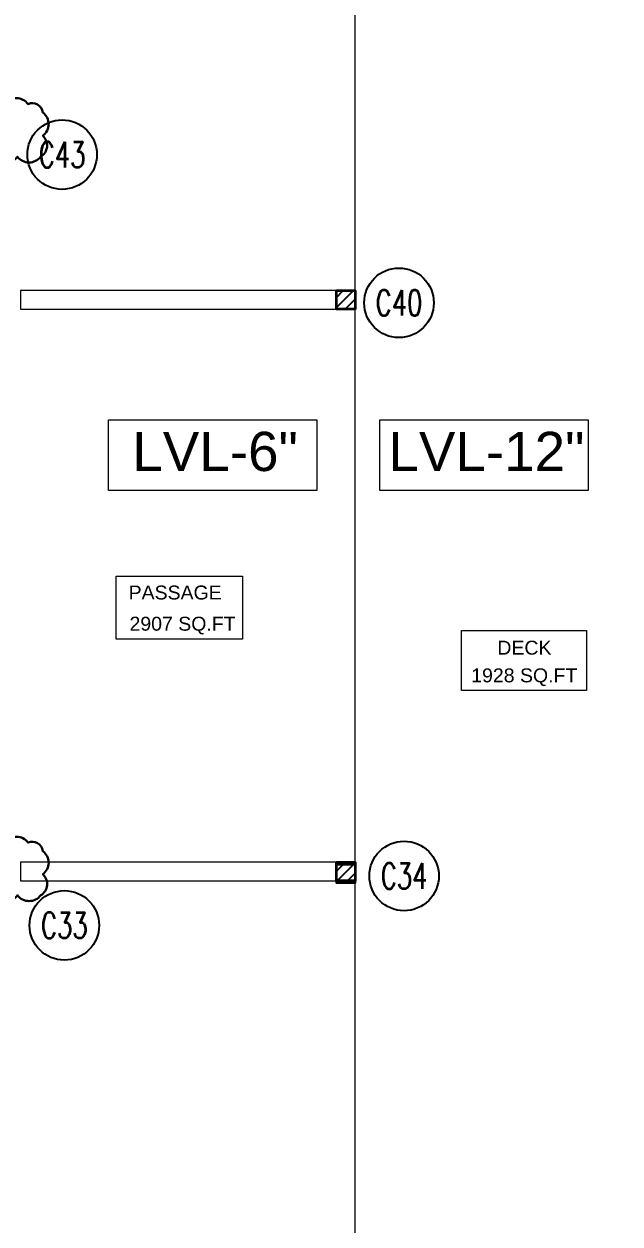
# Model space of a CAD drawing. Header units: inches. Extents: x 16106347 to 16308397, y -515360 to -420631.
# Drawn here: x 16162172 to 16168585, y -492543 to -479631 of the extents above; entities that cross this region are included whole.
import ezdxf
from ezdxf.enums import TextEntityAlignment as Align

# ---------------------------------------------------------------- set-up
doc = ezdxf.new("R2010")
doc.units = ezdxf.units.IN
doc.header["$LTSCALE"] = 1000
doc.header["$MEASUREMENT"] = 0
doc.linetypes.add('HIDDEN', pattern=[0.375, 0.25, -0.125])
for name, color, linetype in [('00', 252, 'Continuous'), ('DIEN HOA', 111, 'Continuous'), ('S-COLUMN', 1, 'Continuous'), ('S-COLUMN CIRCLE', 9, 'Continuous'), ('S-COLUMN HATCH', 8, 'Continuous'), ('S-COLUMN NO', 2, 'Continuous'), ('TEXT', 7, 'Continuous')]:
    doc.layers.add(name, color=color, linetype=linetype)
for name, color, linetype, lineweight in [('col', 1, 'Continuous', 35), ('dim', 251, 'Continuous', 9), ('Dimension', 18, 'Continuous', 5), ('FLOORING', 251, 'Continuous', 20), ('HIDDEN', 253, 'HIDDEN', 9)]:
    doc.layers.add(name, color=color, linetype=linetype, lineweight=lineweight)
doc.styles.add('ARIAL', font='ARIALN.TTF')
doc.styles.add('ROMANS', font='simplex.shx', dxfattribs={"width": 0.7})

# ---------------------------------------------------------------- blocks, each defined once
blk = doc.blocks.new('COLUMN')
at = {"layer": 'col', "elevation": 0}
for points in [[(356750.57, -8603.55), (356758.57, -8603.55), (356758.57, -8611.59), (356750.57, -8611.59)], [(356750.56, -8849.48), (356758.56, -8849.48), (356758.56, -8857.52), (356750.56, -8857.52)]]:
    blk.add_lwpolyline(points, close=True, dxfattribs=at)
at = {"layer": 'HIDDEN', "color": 251, "elevation": 0}
for points in [[(356750.57, -8603.55), (356614.56, -8603.55), (356614.56, -8611.59), (356750.57, -8611.59)], [(356750.56, -8849.48), (356614.56, -8849.48), (356614.56, -8857.52), (356750.56, -8857.52)]]:
    blk.add_lwpolyline(points, close=True, dxfattribs=at)
blk = doc.blocks.new('zw$8369')
at = {"layer": 'dim', "color": 251, "elevation": 0}
blk.add_lwpolyline([(-1418.54, -122.8), (-1364.11, -122.8), (-1364.11, -149.86), (-1418.54, -149.86)], close=True, dxfattribs=at)
at = {"layer": 'Dimension', "color": 251, "elevation": 0}
for points in [[(-1421.73, -55.53), (-1332.15, -55.53), (-1332.15, -85.96), (-1421.73, -85.96)], [(-1304.94, -55.53), (-1215.37, -55.53), (-1215.37, -85.96), (-1304.94, -85.96)], [(-1269.89, -146.17), (-1216.09, -146.17), (-1216.09, -172.05), (-1269.89, -172.05)]]:
    blk.add_lwpolyline(points, close=True, dxfattribs=at)
at = {"layer": 'FLOORING', "color": 251, "elevation": 0}
blk.add_lwpolyline([(-1315.63, 245.01), (-1201.63, 245.01), (-1201.63, 485.01), (-949.63, 485.01), (-949.62, 245.01), (-835.62, 245.01), (-835.62, -98.86), (-835.62, -490.75), (-1315.63, -490.75), (-1315.63, 245.01)], dxfattribs=at)
at = {"layer": 'col', "color": 251, "rotation": 360}
blk.add_blockref('COLUMN', (-358074.19, 8603.64, 0), dxfattribs=at)
at = {"layer": 'TEXT', "color": 251, "attachment_point": 1, "style": 'ARIAL'}
for s, insert, char_height, width in [('{\\fArial|b0|i0|c0|p34;\\W7.41163; }{\\fArial|b0|i0|c0|p34;\\C1;LVL-6"}', (-1460.09, -60.69, 0), 16.88, 169.0351), ('{\\fArial|b0|i0|c0|p34;\\W6.41075; }{\\fArial|b0|i0|c0|p34;\\C1;LVL-12"}', (-1343.3, -60.69, 0), 16.88, 169.0351), ('{\\fArial|b0|i0|c0|p34;\\C1;PASSAGE}', (-1413.13, -126.85, 0), 6, 52.6417), ('{\\fArial|b0|i0|c0|p34;\\W7.38129; }{\\fArial|b0|i0|c0|p34;\\C1;2907 SQ.FT}', (-1429.93, -140.28, 0), 6, 80.1115), ('{\\fArial|b0|i0|c0|p34;\\W6.03247;  }{\\fArial|b0|i0|c0|p34;\\C1;DECK}', (-1282.51, -150.59, 0), 6, 80.1115), ('{\\fArial|b0|i0|c0|p34;\\W7.23806; }{\\fArial|b0|i0|c0|p34;\\C1;1928 SQ.FT}', (-1282.51, -162.51, 0), 6, 80.1115)]:
    blk.add_mtext(s, dxfattribs=dict(at, insert=insert, char_height=char_height, width=width))

msp = doc.modelspace()

# ---------------------------------------------------------------- hatches: boundary and pattern name
at = {"layer": 'S-COLUMN HATCH'}
h = msp.add_hatch(dxfattribs=at)
h.set_pattern_fill('ANSI31', color=256, scale=625, angle=360, style=0)
h.set_pattern_definition([(45, (15424208.43, -519664.454), (-55.242717, 55.242717), [])])
h.paths.add_polyline_path([(16165535, -482500), (16165735, -482500), (16165735, -482701), (16165535, -482701)])
h = msp.add_hatch(dxfattribs=at)
h.set_pattern_fill('ANSI31', color=256, scale=625, angle=360, style=0)
h.set_pattern_definition([(45, (15424208.47, -525838.37), (-55.242717, 55.242717), [])])
h.paths.add_polyline_path([(16165535, -488674), (16165735, -488674), (16165735, -488875), (16165535, -488875)])

# ---------------------------------------------------------------- linework, layer by layer
at = {"layer": 'DIEN HOA', "color": 5, "linetype": 'Continuous', "lineweight": 30, "elevation": 0}
for points in [[(16161216, -480492, -0.5), (16161466, -480492, -0.5), (16161716, -480492, -0.5), (16161966, -480492, -0.5), (16162216, -480492, -0.5), (16162375, -480583, -0.5), (16162375, -480833, -0.5), (16162351, -481059, -0.5), (16162101, -481059, -0.5), (16161851, -481059, -0.5), (16161601, -481059, -0.5), (16161351, -481059, -0.5), (16161216, -480944, -0.5), (16161216, -480694, -0.5)], [(16161216, -488439, -0.5), (16161466, -488439, -0.5), (16161716, -488439, -0.5), (16161966, -488439, -0.5), (16162216, -488439, -0.5), (16162375, -488530, -0.5), (16162375, -488780, -0.5), (16162352, -489006, -0.5), (16162102, -489006, -0.5), (16161852, -489006, -0.5), (16161602, -489006, -0.5), (16161352, -489006, -0.5), (16161216, -488891, -0.5), (16161216, -488641, -0.5)]]:
    msp.add_lwpolyline(points, format="xyb", close=True, dxfattribs=at)
at = {"layer": 'S-COLUMN', "ltscale": 5, "elevation": 0}
for points in [[(16165535, -482500), (16165735, -482500), (16165735, -482701), (16165535, -482701)], [(16165535, -488674), (16165735, -488674), (16165735, -488875), (16165535, -488875)]]:
    msp.add_lwpolyline(points, close=True, dxfattribs=at)
at = {"layer": 'S-COLUMN CIRCLE'}
for centre in [(16162582, -481036, 0), (16166207, -482631, 0), (16166262, -488798, 0), (16162606, -489330, 0)]:
    msp.add_circle(centre, 374, dxfattribs=at)

# ---------------------------------------------------------------- block references
at = {"layer": '00', "color": 1, "linetype": 'Continuous', "xscale": 25, "yscale": 25, "zscale": 25}
msp.add_blockref('zw$8369', (16198626, -482502, 0), dxfattribs=at)

# ---------------------------------------------------------------- texts
at = {"layer": 'S-COLUMN NO', "style": 'ROMANS', "width": 0.7}
for s, p in [('C43', (16162582, -481036, 0)), ('C40', (16166207, -482631, 0)), ('C34', (16166262, -488798, 0)), ('C33', (16162606, -489330, 0))]:
    msp.add_text(s, height=275, dxfattribs=at).set_placement(p, align=Align.MIDDLE)

doc.saveas('drawing.dxf')
